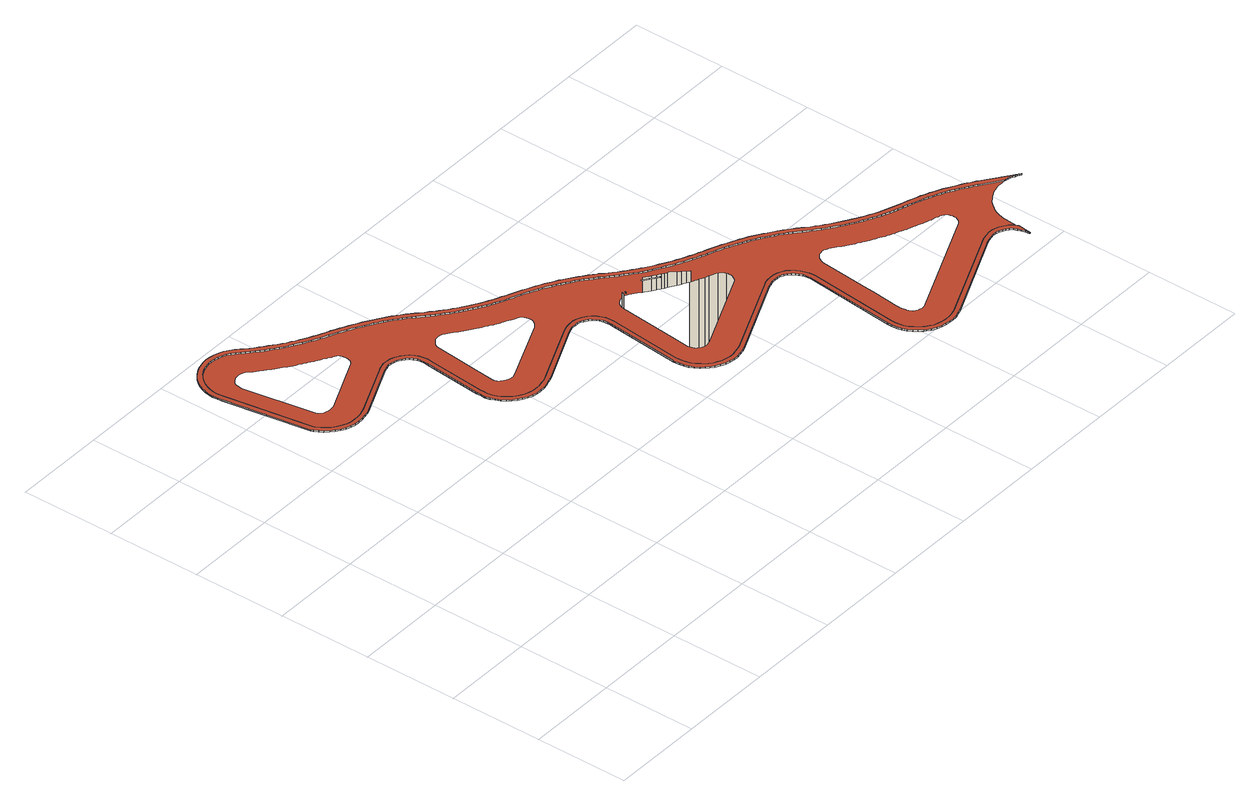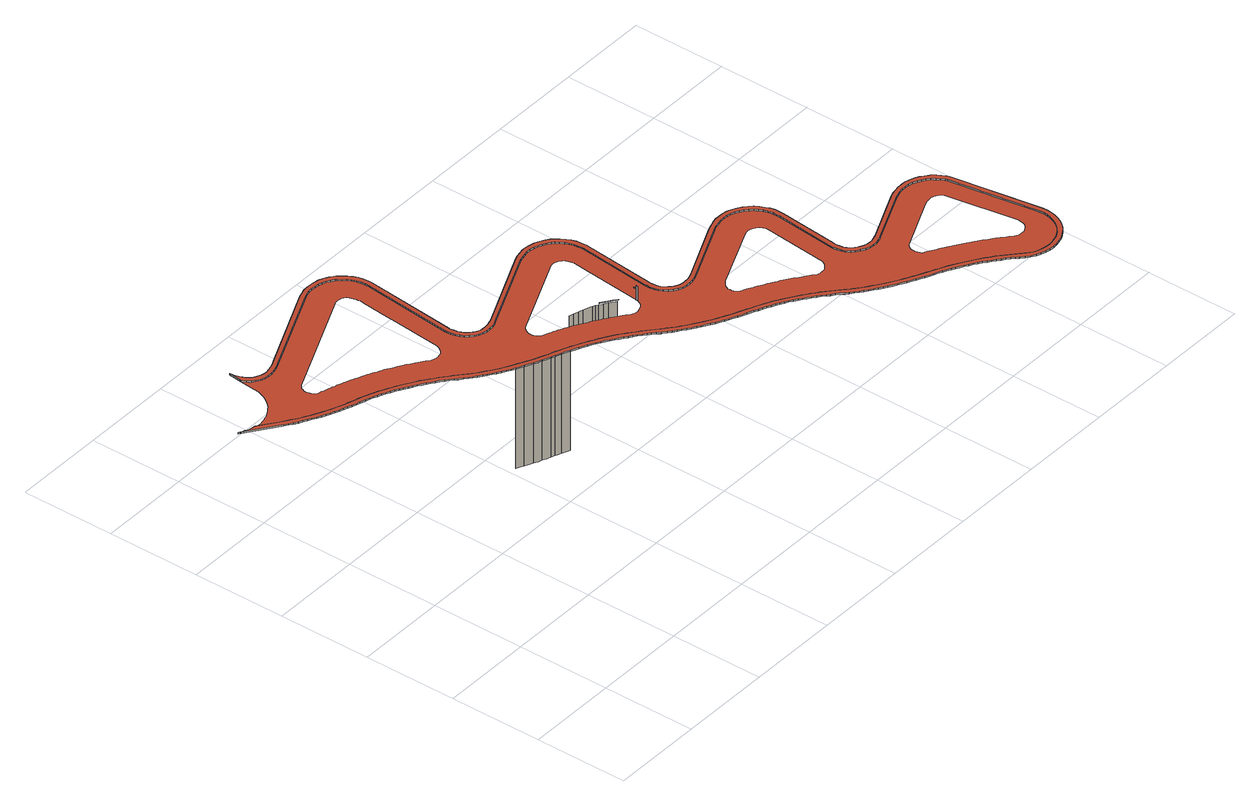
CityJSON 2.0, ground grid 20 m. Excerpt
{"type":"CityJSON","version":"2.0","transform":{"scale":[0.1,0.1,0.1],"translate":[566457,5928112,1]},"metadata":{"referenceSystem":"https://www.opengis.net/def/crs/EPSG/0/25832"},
"CityObjects":{
"building1":{"type":"Building","attributes":{"Grundfläche 2D":"8619.671251","Grundhöhe NN":"1.029"},"children":["building1-1"],"geometry":[{"type":"MultiSurface","lod":"3","boundaries":[[[0,1,2,3]],[[4,5,6,7]],[[8,9,10,11,12,13,14,15,16,17,18,19,20,21,22,23,24,25,26,27,28,29,30,31,32,33,34,35,36,37,38,39,40,41,42,43,44,45,46,47,48,49,50,51,52,53,54,55,56,57,58,59,60,61,62,63,64,65,66,67,68,69,70,71,72,73,74,75,76,77,78,79,80,81,82,83,84,85,86,87,88,89,90,91,92,93,94,95,96,97,98,99,100,101,102,103,104,105,106,107,108,109,110,111,112,113,114,115,116,117,118,119,120,121,122,123,124,125,126,127,128,129,130,131,132,133,134,135,136,137,138,139,140,141,142,143,144,145,146,147,148,149,150,151,152,153,154,155,156,157,158,159,160,161,162,163,164,165,166,167,168,169,170,171,172,173,174,175,176,177,178,179,180,181,182,183,184,185,186,187,188,189,190,191,192,193,194,195,196,197,198,199,200,201,202,203,204,205,206,207,208,209,210,211,212,213,214,215,216,217,218,219,220,221,222,223,224,225,226,227,228,229,230,231,232,233,234,235,236,237,238,239,240,241,242,243,244,245,246,247,248,249,250,251,252,253,254,255,256,257,258,259,260,261,262,263,264,265,266,267,268,269,270,271,272,273,274,275,276,277,278,279,280,281,282,283,284,285,286,287,288,289,290,291,292,293,294,295,296,297,298,299,300,301,302,303,304,305,306,307,308,309,310,311,312,313,314,315,316,317,318,319,320,321,322,323,324,325,326,327,328,329,330,331,332,333,334,335,336,337,338,339,340,341,342,343,344,345,346,347,348,349,350,351,352,353,354,355,356,357,358,359],[360,361,362,363,364,365,366,367,368,369,370,371,372,373,374,375,376,377,378,379,380,381,382,383,384,385,386,387,388,389,390,391,392,393,394,395,396,397,398,399,400,401,402,403,404,405,406,407,408,409,410,411,412,413,414,415,416,417,418,419,420,421,422,423,424,425,426,427,428,429,430,431,432,433,434,435,436,437,438,439,440,441,442,443,444,445,446,447,448,449],[450,451,452,453,454,455,456,457,458,459,460,461,462,463,464,465,466,467,468,469,1,0,470,471,472,473,474,475,476,477,478,479,480,481,482,483,484,485,486,487,488,489,490,491,492,493,494,495,496,497,498,499,500,501,502,503,504,505,506,507,508,509,510,511,512,513,514,515,516,517,518,519,520,521,522,523,524,525],[526,527,528,529,530,531,532,533,534,535,536,537,538,539,540,541,542,543,544,545,546,547,548,549,550,551,552,553,554,555,556,557,558,559,560,561,562,563,564,565,566,567,568,569,570,571,572,573,574,575,576,577,578,579,580,581,582,583,584,585,586,587,588,589,590,591,592,593,594,595,596,597],[598,599,600,601,602,603,604,605,606,607,608,609,610,611,612,613,614,615,616,617,618,619,620,621,622,623,624,625,626,627,628,629,630,631,632,633,634,635,636,637,638,639,640,641,642,643,644,645,646,647,648,649,650,651,652,653,654,655,656,657,658,659,660]],[[661,662,663,664,665,666,667,668]],[[486,669,670,671,672,489,488,487]],[[673,674,662,661,675,676]],[[676,677,678,679,680,673]],[[491,490,489,672,681,682]],[[679,678,683,684]],[[682,685,686,493,492,491]],[[687,494,493,686]],[[688,495,494,687]],[[499,498,497,496,495,688,689,690,691,692]],[[501,500,499,692,693,694]],[[503,502,501,694,695,696]],[[505,504,503,696,697,698]],[[699,113,112,111,700,701]],[[700,111,110,109,702,703]],[[109,108,704,702]],[[704,108,107,106,705,706]],[[705,106,105,104,707,708]],[[707,104,103,102,709,710]],[[709,102,101,100,711,712]]],"semantics":{"surfaces":[{"type":"WallSurface"},{"type":"RoofSurface"}],"values":[0,0,1,0,0,0,0,0,0,0,0,0,0,0,0,0,0,0,0,0,0,0,0]}}]},
"building1-1":{"type":"BuildingInstallation","parents":["building1"],"geometry":[{"type":"MultiSurface","lod":"3","boundaries":[[[713,714,715,716,717,718,719,720,721,722,723,724,725,726,727,728,729,730,731,732,733,734,735,736,737,738,739,740,741,742,743,744,745,746,747,748,749,750,751,752,753,754,755,756,757,758,759,760,761,762,763,764,765,766,767,768,769,770,771,772,773,774,775,776,777,778,779,780,781,782,783,784,785,786,787,788,789,790,791,792,793,794,795,796,797,798,799,800,801,802,803,804,805,806,807,808,809,810,811,812,813,814,815,816,817,818,819,820,821,822,823,824,825,826,827,828,829,830,831,832,833,834,835,836,837,838,839,840,841,842,843,844,845,846,847,848,849,850,851,852,853,854,855,856,857,858,859,860,861,862,863,864,865,866,867,868,869,870,871,872,873,874,875,876,877,878,879,880,881,882,883,884,885,886,887,888,889,890,891,892,893,894,895,896,897,898,899,900,901,902,903,904,905,906,907,908,909,910,911,912,913,914,915,916,917,918,919,920,921,922,923,924,925,926,927,928,929,930,931,932,933,934,935,936,937,938,939,940,941,942,943,944,945,946,947,948,949,950,951,952,953,954,955,956,957,958,959,960,961,962,963,964,965,966,967,968,969,970,971,972,973,974,975,976,977,978,979,980,981,982,983,984,985,986,987,988,989,990,991,992,993,994,995,996,997,998,999,1000,1001,1002,1003,1004,1005,1006,1007,1008,1009,1010,1011,1012,1013,1014,1015,1016,1017,1018,1019,1020,1021,1022,1023,1024,1025,1026,1027,1028,1029,1030,1031,1032,1033,1034,1035,1036,1037,1038,1039,1040,1041,1042,1043,1044,1045,1046,1047,1048,1049,1050,1051,1052,1053,1054,1055,1056,1057,1058,1059,1060,1061,1062,1063,1064,1065,1066,1067,1068,1069,1070,1071,1072,1073,1074,1075,1076,1077,1078,1079,1080,1081,1082,1083,1084,1085,1086,1087,1088,1089,1090,1091,1092,1093,1094,1095,1096,1097,1098,1099,1100,1101,1102,1103,1104,1105,1106,1107,1108,1109,1110,1111,1112,1113,1114,1115,1116,1117,1118,1119,1120,1121,1122,1123,1124,1125,1126,1127,1128,1129,1130,1131,1132,1133,1134,1135,1136,1137,1138,1139,1140,1141,1142,1143,1144,1145,1146,1147,1148,1149,1150,1151,1152,1153,1154,1155,1156,1157,1158,1159,1160,1161,1162,1163,1164,1165,1166,1167,1168,1169,1170,1171,1172,1173,1174,1175,1176,1177,1178,1179,1180,1181,1182,1183,1184,1185,1186,1187,1188,1189,1190,1191,1192,1193,1194,1195,1196,1197,1198,1199,1200,1201,1202,1203,1204,1205,1206,1207,1208,1209,1210,1211,1212,1213,1214,1215,1216,1217,1218,1219,1220,1221,1222,1223,1224,1225,1226,1227,1228,1229,1230,1231,1232,1233,1234,1235,1236,1237,1238,1239,1240,1241,1242,1243,1244,1245,1246,1247,1248,1249,1250,1251,1252,1253,1254,1255,1256,1257,1258,1259,1260,1261,1262,1263,1264,1265,1266,1267,1268,1269,1270,1271,1272,1273,1274,1275,1276,1277,1278,1279,1280,1281,1282,1283,1284,1285,1286,1287,1288,1289,1290,1291,1292,1293,1294,1295,1296,1297,1298,1299,1300,1301,1302,1303,1304,1305,1306,1307,1308,1309,1310,1311,1312,1313,1314,1315,1316,1317,1318,1319,1320,1321,1322,1323,1324,1325,1326,1327,1328,1329,1330,1331,1332,1333,1334,1335,1336,1337,1338,1339,1340,1341,1342,1343,1344,1345,1346,1347,1348,1349,1350,1351,1352,1353,1354,1355,1356,1357,1358,1359]],[[15,1360,1040,1039]],[[1360,1361,1041,1040]],[[1042,1041,1361,1362]],[[1043,1042,1362,1363]],[[1044,1043,1363,1364]],[[1364,1365,1045,1044]],[[1046,1045,1365,1366]],[[1047,1046,1366,1367]],[[1048,1047,1367,1368]],[[1049,1048,1368,1369]],[[1370,1051,1050,1049,1369,1371]],[[1052,1051,1370,1372]],[[1053,1052,1372,1373]],[[1054,1053,1373,1374]],[[1055,1054,1374,1375]],[[1056,1055,1375,1376]],[[1057,1056,1376,1377]],[[1058,1057,1377,1378]],[[1059,1058,1378,1379]],[[1060,1059,1379,1380]],[[1061,1060,1380,1381]],[[1062,1061,1381,1382]],[[1063,1062,1382,1383]],[[1064,1063,1383,1384]],[[1065,1064,1384,1385]],[[1066,1065,1385,1386]],[[1067,1066,1386,1387]],[[1068,1067,1387,1388]],[[1069,1068,1388,1389]],[[1070,1069,1389,1390]],[[1071,1070,1390,1391]],[[1072,1071,1391,1392]],[[1073,1072,1392,1393]],[[1074,1073,1393,1394]],[[1394,1395,1075,1074]],[[1076,1075,1395,1396]],[[1077,1076,1396,1397]],[[1078,1077,1397,1398]],[[1398,1399,1079,1078]],[[1400,1081,1080,1079,1399,1401]],[[1082,1081,1400,1402]],[[1083,1082,1402,1403]],[[1084,1083,1403,1404]],[[1085,1084,1404,1405]],[[1086,1085,1405,1406]],[[1087,1086,1406,1407]],[[1088,1087,1407,1408]],[[1089,1088,1408,1409]],[[1090,1089,1409,1410]],[[1091,1090,1410,1411]],[[1092,1091,1411,1412]],[[1093,1092,1412,1413]],[[1094,1093,1413,1414]],[[1095,1094,1414,1415]],[[1096,1095,1415,1416]],[[1097,1096,1416,1417]],[[1098,1097,1417,1418]],[[1099,1098,1418,1419]],[[1100,1099,1419,1420]],[[1101,1100,1420,1421]],[[1102,1101,1421,1422]],[[1103,1102,1422,1423]],[[1423,1424,1104,1103]],[[1105,1104,1424,1425]],[[1106,1105,1425,1426]],[[1107,1106,1426,1427]],[[1108,1107,1427,1428]],[[1109,1108,1428,1429]],[[1429,1430,1110,1109]],[[1111,1110,1430,1431]],[[1112,1111,1431,1432]],[[1432,1433,1113,1112]],[[1115,1114,1113,1433,1434,1435]],[[1116,1115,1435,1436]],[[1117,1116,1436,1437]],[[1118,1117,1437,1438]],[[1439,1120,1119,1118,1438,1440]],[[1121,1120,1439,1441]],[[1122,1121,1441,1442]],[[1123,1122,1442,1443]],[[1124,1123,1443,1444]],[[1125,1124,1444,1445]],[[1126,1125,1445,1446]],[[1127,1126,1446,1447]],[[1128,1127,1447,1448]],[[1129,1128,1448,1449]],[[1130,1129,1449,1450]],[[1131,1130,1450,1451]],[[1132,1131,1451,1452]],[[1133,1132,1452,1453]],[[1134,1133,1453,1454]],[[1135,1134,1454,1455]],[[1136,1135,1455,1456]],[[1137,1136,1456,1457]],[[1138,1137,1457,1458]],[[1139,1138,1458,1459]],[[1140,1139,1459,1460]],[[1141,1140,1460,1461]],[[1142,1141,1461,1462]],[[1143,1142,1462,1463]],[[1463,1464,1144,1143]],[[1145,1144,1464,1465]],[[1466,1147,1146,1145,1465,1467]],[[1148,1147,1466,1468]],[[1468,1469,1149,1148]],[[1150,1149,1469,1470]],[[1151,1150,1470,1471]],[[1152,1151,1471,1472]],[[1473,1154,1153,1152,1472,1474]],[[1155,1154,1473,1475]],[[1156,1155,1475,1476]],[[1157,1156,1476,1477]],[[1158,1157,1477,1478]],[[1159,1158,1478,1479]],[[1160,1159,1479,1480]],[[1161,1160,1480,1481]],[[1162,1161,1481,1482]],[[1163,1162,1482,1483]],[[1164,1163,1483,1484]],[[1165,1164,1484,1485]],[[1166,1165,1485,1486]],[[1167,1166,1486,1487]],[[1168,1167,1487,1488]],[[1489,1170,1169,1168,1488,1490]],[[1171,1170,1489,1491]],[[1172,1171,1491,1492]],[[1173,1172,1492,1493]],[[1174,1173,1493,1494]],[[1175,1174,1494,1495]],[[1176,1175,1495,1496]],[[1177,1176,1496,1497]],[[1178,1177,1497,1498]],[[1179,1178,1498,1499]],[[1180,1179,1499,1500]],[[1181,1180,1500,1501]],[[1182,1181,1501,1502]],[[1502,1503,1183,1182]],[[1184,1183,1503,1504]],[[1185,1184,1504,1505]],[[1186,1185,1505,1506]],[[1187,1186,1506,1507]],[[1188,1187,1507,1508]],[[1189,1188,1508,1509]],[[1190,1189,1509,1510]],[[1191,1190,1510,1511]],[[1192,1191,1511,1512]],[[1193,1192,1512,1513]],[[1194,1193,1513,1514]],[[1195,1194,1514,1515]],[[1196,1195,1515,1516]],[[1197,1196,1516,1517]],[[1198,1197,1517,1518]],[[1199,1198,1518,1519]],[[1200,1199,1519,1520]],[[1521,1202,1201,1200,1520,1522]],[[1523,1204,1203,1202,1521,1524]],[[1525,1206,1205,1204,1523,1526]],[[1527,1208,1207,1206,1525,1528]],[[1529,1210,1209,1208,1527,1530]],[[1531,1212,1211,1210,1529,1532]],[[1533,1214,1213,1212,1531,1534]],[[1535,1216,1215,1214,1533,1536]],[[1537,1218,1217,1216,1535,1538]],[[1539,1220,1219,1218,1537,1540]],[[1541,1222,1221,1220,1539,1542]],[[1223,1222,1541,1543]],[[1224,1223,1543,1544]],[[1225,1224,1544,1545]],[[1226,1225,1545,1546]],[[1227,1226,1546,1547]],[[1228,1227,1547,1548]],[[1229,1228,1548,1549]],[[1550,1231,1230,1229,1549,1551]],[[1232,1231,1550,1552]],[[1233,1232,1552,1553]],[[1234,1233,1553,1554]],[[1235,1234,1554,1555]],[[1236,1235,1555,1556]],[[1237,1236,1556,1557]],[[1238,1237,1557,1558]],[[1239,1238,1558,1559]],[[1240,1239,1559,1560]],[[1241,1240,1560,1561]],[[1242,1241,1561,1562]],[[1243,1242,1562,1563]],[[1244,1243,1563,1564]],[[1245,1244,1564,1565]],[[1246,1245,1565,1566]],[[1247,1246,1566,1567]],[[1248,1247,1567,1568]],[[1249,1248,1568,1569]],[[1570,1571,1252,1251,1250,1249,1569,1572]],[[1573,1254,1253,1252,1571,1574]],[[1575,1256,1255,1254,1573,1576]],[[1257,1256,1575,1577]],[[1578,1259,1258,1257,1577,1579]],[[1260,1259,1578,1580]],[[1261,1260,1580,1581]],[[1262,1261,1581,1582]],[[1263,1262,1582,1583]],[[1264,1263,1583,1584]],[[1265,1264,1584,1585]],[[1266,1265,1585,1586]],[[1267,1266,1586,1587]],[[1268,1267,1587,1588]],[[1269,1268,1588,1589]],[[1589,1590,1270,1269]],[[1271,1270,1590,1591]],[[1272,1271,1591,1592]],[[1273,1272,1592,1593]],[[1274,1273,1593,1594]],[[1275,1274,1594,1595]],[[1276,1275,1595,1596]],[[1277,1276,1596,1597]],[[1278,1277,1597,1598]],[[1279,1278,1598,1599]],[[1280,1279,1599,1600]],[[1281,1280,1600,1601]],[[1602,1283,1282,1281,1601,1603]],[[1284,1283,1602,1604]],[[1605,1286,1285,1284,1604,1606]],[[1607,1288,1287,1286,1605,1608]],[[1609,1290,1289,1288,1607,1610]],[[1611,1292,1291,1290,1609,1612]],[[1613,1294,1293,1292,1611,1614]],[[1615,1296,1295,1294,1613,1616]],[[1617,1298,1297,1296,1615,1618]],[[1299,1298,1617,1619]],[[1620,1301,1300,1299,1619,1621]],[[1302,1301,1620,1622]],[[1303,1302,1622,1623]],[[1304,1303,1623,1624]],[[1305,1304,1624,1625]],[[1306,1305,1625,1626]],[[1307,1306,1626,1627]],[[1308,1307,1627,1628]],[[1309,1308,1628,1629]],[[1310,1309,1629,1630]],[[1311,1310,1630,1631]],[[1312,1311,1631,1632]],[[1313,1312,1632,1633]],[[1634,1315,1314,1313,1633,1635]],[[1636,1317,1316,1315,1634,1637]],[[1638,1319,1318,1317,1636,1639]],[[1640,1321,1320,1319,1638,1641]],[[1642,1323,1322,1321,1640,1643]],[[1324,1323,1642,1644]],[[1325,1324,1644,1645]],[[1326,1325,1645,1646]],[[1327,1326,1646,1647]],[[1328,1327,1647,1648]],[[1329,1328,1648,1649]],[[1330,1329,1649,1650]],[[1331,1330,1650,1651]],[[1332,1331,1651,1652]],[[1333,1332,1652,1653]],[[1334,1333,1653,1654]],[[1335,1334,1654,1655]],[[1336,1335,1655,1656]],[[1657,1338,1337,1336,1656,1658]],[[1339,1338,1657,1659]],[[1340,1339,1659,1660]],[[1341,1340,1660,1661]],[[1342,1341,1661,1662]],[[1343,1342,1662,1663]],[[1344,1343,1663,1664]],[[1345,1344,1664,1665]],[[1346,1345,1665,1666]],[[1347,1346,1666,1667]],[[1348,1347,1667,1668]],[[1349,1348,1668,1669]],[[1350,1349,1669,1670]],[[1351,1350,1670,1671]],[[1352,1351,1671,1672]],[[1353,1352,1672,1673]],[[1354,1353,1673,1674]],[[1355,1354,1674,1675]],[[1675,1676,38,1357,1356,1355]],[[39,1358,1357,38]],[[40,1359,1358,39]],[[41,713,1359,40]],[[42,714,713,41]],[[43,715,714,42]],[[715,43,44,716]],[[716,44,45,717]],[[717,45,46,718]],[[48,720,719,718,46,47]],[[721,720,48,49]],[[49,50,722,721]],[[50,51,723,722]],[[51,52,724,723]],[[52,53,725,724]],[[53,54,726,725]],[[54,55,727,726]],[[55,56,728,727]],[[56,57,729,728]],[[57,58,730,729]],[[58,59,731,730]],[[59,60,732,731]],[[60,61,733,732]],[[734,733,61,62]],[[62,63,735,734]],[[63,64,736,735]],[[64,65,737,736]],[[65,66,67,739,738,737]],[[67,68,740,739]],[[68,69,741,740]],[[69,70,742,741]],[[70,71,743,742]],[[71,72,744,743]],[[72,73,745,744]],[[73,74,746,745]],[[74,75,747,746]],[[75,76,748,747]],[[76,77,749,748]],[[77,78,750,749]],[[78,79,751,750]],[[79,80,81,753,752,751]],[[81,82,83,755,754,753]],[[83,84,85,757,756,755]],[[85,86,87,759,758,757]],[[87,88,89,761,760,759]],[[89,90,762,761]],[[90,91,763,762]],[[91,92,764,763]],[[92,93,765,764]],[[93,94,766,765]],[[94,95,767,766]],[[768,767,95,96]],[[96,97,769,768]],[[97,98,770,769]],[[98,99,771,770]],[[99,100,772,771]],[[102,774,773,772,100,101]],[[102,103,104,776,775,774]],[[104,105,106,778,777,776]],[[106,107,108,780,779,778]],[[108,109,781,780]],[[109,110,111,783,782,781]],[[111,112,113,785,784,783]],[[113,114,115,787,786,785]],[[115,116,117,789,788,787]],[[117,118,119,791,790,789]],[[119,120,792,791]],[[120,121,122,794,793,792]],[[122,123,795,794]],[[123,124,125,797,796,795]],[[125,126,798,797]],[[126,127,799,798]],[[127,128,800,799]],[[128,129,801,800]],[[129,130,802,801]],[[130,131,803,802]],[[131,132,804,803]],[[132,133,805,804]],[[133,134,135,807,806,805]],[[135,136,808,807]],[[136,137,809,808]],[[137,138,810,809]],[[138,139,811,810]],[[139,140,141,813,812,811]],[[141,142,814,813]],[[142,143,144,816,815,814]],[[144,145,817,816]],[[145,146,147,819,818,817]],[[147,148,820,819]],[[148,149,150,822,821,820]],[[150,151,152,824,823,822]],[[152,153,154,826,825,824]],[[827,826,154,155]],[[155,156,828,827]],[[156,157,829,828]],[[830,829,157,158]],[[158,159,831,830]],[[159,160,832,831]],[[160,161,833,832]],[[161,162,834,833]],[[162,163,835,834]],[[163,164,836,835]],[[164,165,837,836]],[[165,166,167,839,838,837]],[[167,168,840,839]],[[168,169,841,840]],[[169,170,842,841]],[[170,171,843,842]],[[171,172,844,843]],[[172,173,174,175,847,846,845,844]],[[848,847,175,176]],[[176,177,849,848]],[[177,178,850,849]],[[178,179,851,850]],[[179,180,852,851]],[[180,181,853,852]],[[181,182,854,853]],[[182,183,855,854]],[[183,184,185,857,856,855]],[[185,186,187,859,858,857]],[[187,188,189,861,860,859]],[[189,190,191,863,862,861]],[[191,192,193,865,864,863]],[[193,194,195,867,866,865]],[[195,196,197,869,868,867]],[[197,198,870,869]],[[198,199,200,872,871,870]],[[200,201,873,872]],[[201,202,874,873]],[[202,203,875,874]],[[203,204,876,875]],[[204,205,877,876]],[[205,206,878,877]],[[206,207,879,878]],[[207,208,880,879]],[[208,209,881,880]],[[209,210,882,881]],[[210,211,883,882]],[[211,212,884,883]],[[212,213,885,884]],[[213,214,886,885]],[[214,215,887,886]],[[215,216,888,887]],[[216,217,889,888]],[[217,218,890,889]],[[218,219,891,890]],[[219,220,892,891]],[[220,221,893,892]],[[221,222,894,893]],[[222,223,895,894]],[[223,224,896,895]],[[224,225,897,896]],[[225,226,898,897]],[[226,227,899,898]],[[227,228,900,899]],[[228,229,901,900]],[[229,230,902,901]],[[230,231,903,902]],[[231,232,904,903]],[[232,233,905,904]],[[233,234,235,907,906,905]],[[235,236,908,907]],[[236,237,909,908]],[[237,238,910,909]],[[238,239,911,910]],[[239,240,912,911]],[[240,241,913,912]],[[241,242,914,913]],[[915,914,242,243]],[[916,915,243,244]],[[244,245,917,916]],[[245,246,918,917]],[[246,247,919,918]],[[247,248,920,919]],[[248,249,921,920]],[[249,250,251,923,922,921]],[[251,252,924,923]],[[252,253,925,924]],[[253,254,926,925]],[[254,255,927,926]],[[255,256,928,927]],[[256,257,258,930,929,928]],[[258,259,931,930]],[[259,260,932,931]],[[260,261,933,932]],[[261,262,934,933]],[[262,263,935,934]],[[263,264,936,935]],[[264,265,937,936]],[[265,266,938,937]],[[266,267,939,938]],[[267,268,940,939]],[[268,269,941,940]],[[269,270,942,941]],[[270,271,943,942]],[[271,272,944,943]],[[272,273,945,944]],[[273,274,946,945]],[[274,275,947,946]],[[275,276,948,947]],[[276,277,949,948]],[[277,278,950,949]],[[278,279,951,950]],[[279,280,952,951]],[[280,281,953,952]],[[281,282,954,953]],[[282,283,955,954]],[[283,284,956,955]],[[284,285,957,956]],[[285,286,958,957]],[[286,287,959,958]],[[287,288,960,959]],[[288,289,961,960]],[[289,290,962,961]],[[290,291,963,962]],[[291,292,964,963]],[[292,293,965,964]],[[293,294,966,965]],[[294,295,967,966]],[[295,296,968,967]],[[296,297,969,968]],[[297,298,970,969]],[[298,299,971,970]],[[299,300,972,971]],[[300,301,973,972]],[[301,302,974,973]],[[302,303,975,974]],[[303,304,976,975]],[[304,305,977,976]],[[305,306,978,977]],[[306,307,979,978]],[[307,308,980,979]],[[308,309,981,980]],[[309,310,982,981]],[[310,311,983,982]],[[311,312,984,983]],[[312,313,985,984]],[[313,314,986,985]],[[314,315,987,986]],[[315,316,988,987]],[[316,317,989,988]],[[317,318,990,989]],[[318,319,991,990]],[[319,320,992,991]],[[320,321,993,992]],[[321,322,994,993]],[[322,323,995,994]],[[323,324,996,995]],[[324,325,997,996]],[[325,326,998,997]],[[326,327,999,998]],[[327,328,1000,999]],[[328,329,1001,1000]],[[329,330,1002,1001]],[[330,331,1003,1002]],[[331,332,1004,1003]],[[332,333,1005,1004]],[[333,334,1006,1005]],[[334,335,1007,1006]],[[335,336,1008,1007]],[[336,337,1009,1008]],[[337,338,1010,1009]],[[338,339,1011,1010]],[[339,340,1012,1011]],[[340,341,1013,1012]],[[341,342,1014,1013]],[[342,343,1015,1014]],[[343,344,1016,1015]],[[344,345,1017,1016]],[[345,346,1018,1017]],[[346,347,1019,1018]],[[347,348,1020,1019]],[[348,349,1021,1020]],[[349,350,1022,1021]],[[350,351,352,1024,1023,1022]],[[352,353,1025,1024]],[[353,354,1026,1025]],[[354,355,1027,1026]],[[355,356,1028,1027]],[[356,357,1029,1028]],[[357,358,1030,1029]],[[358,359,1031,1030]],[[359,8,1032,1031]],[[8,9,1033,1032]],[[9,10,1034,1033]],[[10,11,1035,1034]],[[11,12,1036,1035]],[[12,13,1037,1036]],[[13,14,1038,1037]],[[15,1039,1038,14]]],"semantics":{"surfaces":[{"type":"RoofSurface"},{"type":"WallSurface"}],"values":[0,1,1,1,1,1,1,1,1,1,1,1,1,1,1,1,1,1,1,1,1,1,1,1,1,1,1,1,1,1,1,1,1,1,1,1,1,1,1,1,1,1,1,1,1,1,1,1,1,1,1,1,1,1,1,1,1,1,1,1,1,1,1,1,1,1,1,1,1,1,1,1,1,1,1,1,1,1,1,1,1,1,1,1,1,1,1,1,1,1,1,1,1,1,1,1,1,1,1,1,1,1,1,1,1,1,1,1,1,1,1,1,1,1,1,1,1,1,1,1,1,1,1,1,1,1,1,1,1,1,1,1,1,1,1,1,1,1,1,1,1,1,1,1,1,1,1,1,1,1,1,1,1,1,1,1,1,1,1,1,1,1,1,1,1,1,1,1,1,1,1,1,1,1,1,1,1,1,1,1,1,1,1,1,1,1,1,1,1,1,1,1,1,1,1,1,1,1,1,1,1,1,1,1,1,1,1,1,1,1,1,1,1,1,1,1,1,1,1,1,1,1,1,1,1,1,1,1,1,1,1,1,1,1,1,1,1,1,1,1,1,1,1,1,1,1,1,1,1,1,1,1,1,1,1,1,1,1,1,1,1,1,1,1,1,1,1,1,1,1,1,1,1,1,1,1,1,1,1,1,1,1,1,1,1,1,1,1,1,1,1,1,1,1,1,1,1,1,1,1,1,1,1,1,1,1,1,1,1,1,1,1,1,1,1,1,1,1,1,1,1,1,1,1,1,1,1,1,1,1,1,1,1,1,1,1,1,1,1,1,1,1,1,1,1,1,1,1,1,1,1,1,1,1,1,1,1,1,1,1,1,1,1,1,1,1,1,1,1,1,1,1,1,1,1,1,1,1,1,1,1,1,1,1,1,1,1,1,1,1,1,1,1,1,1,1,1,1,1,1,1,1,1,1,1,1,1,1,1,1,1,1,1,1,1,1,1,1,1,1,1,1,1,1,1,1,1,1,1,1,1,1,1,1,1,1,1,1,1,1,1,1,1,1,1,1,1,1,1,1,1,1,1,1,1,1,1,1,1,1,1,1,1,1,1,1,1,1,1,1,1,1,1,1,1,1,1,1,1,1,1,1,1,1,1,1,1,1,1,1,1,1,1,1,1,1,1,1,1,1,1,1,1,1,1,1,1,1,1,1,1,1,1,1,1,1,1,1,1,1,1,1,1,1,1,1,1,1,1,1,1,1,1,1,1,1,1,1,1,1,1,1,1,1,1,1,1,1,1,1,1,1,1,1,1,1,1,1,1,1,1,1,1,1,1,1,1,1]}}]}
},
"vertices":[
[684,505,228],[683,501,228],[683,501,262],[684,505,262],[689,500,260],[690,503,260],[690,503,262],[689,500,262],[1308,96,228],[1313,90,228],[1316,83,228],[1319,76,228],[1321,69,228],[1322,60,228],[1323,58,228],[1326,88,228],[1330,129,228],[1331,134,228],[1332,138,228],[1334,143,228],[1336,148,228],[1338,152,228],[1341,157,228],[1344,161,228],[1348,166,228],[1351,170,228],[1355,174,228],[1360,177,228],[1365,181,228],[1370,184,228],[1375,186,228],[1380,189,228],[1386,190,228],[1391,192,228],[1397,193,228],[1403,194,228],[1409,194,228],[1414,194,228],[1418,193,228],[1420,193,228],[1425,192,228],[1430,191,228],[1435,189,228],[1440,187,228],[1444,185,228],[1449,183,228],[1452,181,228],[1385,229,228],[1382,232,228],[1374,237,228],[1367,242,228],[1359,247,228],[1351,251,228],[1343,256,228],[1335,260,228],[1327,265,228],[1319,269,228],[1310,273,228],[1302,277,228],[1293,280,228],[1285,284,228],[1276,287,228],[1268,290,228],[1259,293,228],[1250,296,228],[1242,298,228],[1239,299,228],[1231,302,228],[1222,305,228],[1214,308,228],[1206,311,228],[1198,314,228],[1190,318,228],[1182,322,228],[1174,326,228],[1166,330,228],[1159,334,228],[1151,339,228],[1144,343,228],[1136,348,228],[1129,353,228],[1121,358,228],[1114,363,228],[1107,368,228],[1100,373,228],[1093,379,228],[1086,384,228],[1079,390,228],[1073,396,228],[1066,402,228],[1059,408,228],[1053,413,228],[1046,418,228],[1038,424,228],[1031,429,228],[1023,434,228],[1016,439,228],[1008,444,228],[1000,449,228],[992,454,228],[984,458,228],[976,462,228],[968,466,228],[959,470,228],[951,474,228],[943,478,228],[934,481,228],[926,485,228],[917,488,228],[909,491,228],[905,493,228],[897,496,228],[888,499,228],[880,503,228],[872,506,228],[864,510,228],[856,514,228],[848,518,228],[840,522,228],[833,526,228],[825,531,228],[817,535,228],[810,540,228],[802,545,228],[795,550,228],[788,555,228],[781,560,228],[774,565,228],[767,570,228],[760,576,228],[753,582,228],[747,587,228],[740,593,228],[734,600,228],[732,601,228],[725,607,228],[718,613,228],[710,618,228],[703,624,228],[696,629,228],[688,635,228],[680,640,228],[673,645,228],[665,649,228],[657,654,228],[649,659,228],[641,663,228],[633,667,228],[625,671,228],[616,675,228],[608,679,228],[600,683,228],[591,686,228],[585,689,228],[577,692,228],[569,696,228],[561,699,228],[553,703,228],[545,707,228],[537,711,228],[529,715,228],[522,720,228],[514,724,228],[507,729,228],[499,734,228],[492,739,228],[485,744,228],[478,749,228],[471,755,228],[464,760,228],[457,766,228],[451,772,228],[444,777,228],[437,783,228],[431,790,228],[425,795,228],[418,801,228],[411,807,228],[404,812,228],[397,818,228],[389,823,228],[382,828,228],[374,833,228],[366,838,228],[358,843,228],[350,848,228],[342,852,228],[334,857,228],[326,861,228],[318,865,228],[310,869,228],[302,873,228],[294,877,228],[285,881,228],[277,884,228],[269,888,228],[261,892,228],[253,896,228],[246,900,228],[238,905,228],[230,909,228],[223,914,228],[215,918,228],[208,923,228],[201,928,228],[194,934,228],[187,939,228],[180,944,228],[173,950,228],[166,955,228],[159,961,228],[153,967,228],[147,973,228],[140,980,228],[132,986,228],[123,992,228],[114,996,228],[104,999,228],[94,1001,228],[84,1002,228],[77,1001,228],[74,1001,228],[65,999,228],[55,996,228],[46,992,228],[37,986,228],[29,979,228],[22,972,228],[16,963,228],[11,954,228],[8,944,228],[6,934,228],[5,924,228],[6,914,228],[7,905,228],[37,720,228],[39,716,228],[44,707,228],[49,699,228],[56,691,228],[64,684,228],[72,678,228],[81,673,228],[91,670,228],[101,667,228],[111,667,228],[122,667,228],[132,669,228],[141,671,228],[149,674,228],[261,725,228],[263,726,228],[270,728,228],[278,730,228],[285,730,228],[292,729,228],[299,727,228],[306,723,228],[307,722,228],[313,718,228],[318,713,228],[322,707,228],[325,700,228],[326,693,228],[327,685,228],[326,677,228],[314,552,228],[314,543,228],[314,533,228],[316,523,228],[320,514,228],[324,504,228],[330,496,228],[337,488,228],[345,481,228],[353,476,228],[362,471,228],[372,467,228],[382,465,228],[393,465,228],[403,465,228],[413,467,228],[422,470,228],[431,473,228],[436,475,228],[563,533,228],[571,536,228],[578,538,228],[586,538,228],[593,538,228],[600,537,228],[606,534,228],[613,529,228],[618,524,228],[623,518,228],[626,512,228],[628,505,228],[629,497,228],[629,489,228],[629,487,228],[613,330,228],[613,327,228],[614,317,228],[615,307,228],[618,297,228],[623,288,228],[628,279,228],[635,272,228],[640,266,228],[648,260,228],[657,255,228],[667,250,228],[677,248,228],[687,246,228],[697,246,228],[707,248,228],[717,250,228],[725,253,228],[899,332,228],[905,334,228],[913,336,228],[921,337,228],[928,337,228],[935,336,228],[942,333,228],[948,329,228],[953,324,228],[958,318,228],[961,312,228],[964,305,228],[965,298,228],[966,290,228],[966,287,228],[946,93,228],[946,83,228],[947,72,228],[949,62,228],[953,53,228],[958,44,228],[964,36,228],[971,28,228],[974,25,228],[982,19,228],[991,14,228],[1001,10,228],[1011,8,228],[1021,7,228],[1031,7,228],[1041,8,228],[1051,11,228],[1061,14,228],[1245,98,228],[1253,102,228],[1260,104,228],[1268,106,228],[1276,108,228],[1283,108,228],[1290,106,228],[1296,103,228],[1303,100,228],[1265,181,228],[1036,77,228],[1032,75,228],[1028,75,228],[1023,74,228],[1019,75,228],[1015,76,228],[1011,78,228],[1007,81,228],[1005,85,228],[1003,89,228],[1002,93,228],[1001,98,228],[1001,102,228],[1000,107,228],[1000,111,228],[1001,116,228],[1007,175,228],[1008,188,228],[1019,301,228],[1021,306,228],[1023,310,228],[1026,315,228],[1030,318,228],[1034,321,228],[1039,322,228],[1044,323,228],[1049,323,228],[1054,321,228],[1059,319,228],[1063,316,228],[1067,313,228],[1071,310,228],[1075,307,228],[1079,304,228],[1083,301,228],[1087,299,228],[1091,296,228],[1095,293,228],[1100,290,228],[1104,288,228],[1108,285,228],[1112,283,228],[1117,280,228],[1121,278,228],[1125,275,228],[1130,273,228],[1134,270,228],[1139,268,228],[1143,266,228],[1147,264,228],[1152,261,228],[1156,259,228],[1161,257,228],[1165,255,228],[1170,253,228],[1174,251,228],[1179,249,228],[1184,247,228],[1188,245,228],[1193,243,228],[1197,241,228],[1202,240,228],[1207,238,228],[1211,236,228],[1216,235,228],[1221,233,228],[1225,231,228],[1230,230,228],[1235,228,228],[1239,227,228],[1244,225,228],[1249,224,228],[1254,223,228],[1258,221,228],[1262,220,228],[1266,219,228],[1269,216,228],[1271,214,228],[1274,210,228],[1275,207,228],[1276,203,228],[1276,199,228],[1276,196,228],[1275,194,228],[1274,191,228],[1273,188,228],[1271,186,228],[1269,184,228],[1267,182,228],[881,403,228],[879,399,228],[876,396,228],[874,394,228],[706,318,228],[702,316,228],[698,315,228],[694,314,228],[690,314,228],[685,315,228],[680,317,228],[677,320,228],[674,322,228],[671,326,228],[669,330,228],[668,334,228],[667,338,228],[667,342,228],[667,346,228],[670,371,228],[685,509,228],[687,513,228],[690,516,228],[693,519,228],[697,521,228],[701,522,228],[704,523,228],[708,524,228],[712,524,228],[716,523,228],[720,521,228],[723,520,228],[727,516,228],[731,513,228],[735,510,228],[739,507,228],[743,504,228],[748,501,228],[751,498,228],[756,495,228],[760,492,228],[764,489,228],[769,487,228],[772,484,228],[777,481,228],[782,478,228],[786,476,228],[790,474,228],[794,471,228],[798,469,228],[802,466,228],[806,464,228],[810,462,228],[814,459,228],[818,457,228],[822,455,228],[826,453,228],[830,451,228],[835,449,228],[839,447,228],[843,445,228],[847,443,228],[852,441,228],[856,440,228],[860,438,228],[871,434,228],[873,432,228],[876,431,228],[878,428,228],[880,426,228],[882,423,228],[883,420,228],[884,417,228],[884,414,228],[884,410,228],[883,406,228],[248,797,228],[245,793,228],[242,790,228],[239,788,228],[128,737,228],[124,736,228],[119,734,228],[114,733,228],[109,733,228],[104,733,228],[99,734,228],[95,736,228],[91,739,228],[87,743,228],[85,747,228],[84,750,228],[59,899,228],[59,903,228],[60,907,228],[61,911,228],[62,915,228],[65,919,228],[68,922,228],[71,924,228],[75,926,228],[79,928,228],[83,928,228],[88,928,228],[93,927,228],[98,925,228],[101,923,228],[104,919,228],[108,916,228],[112,913,228],[116,909,228],[120,906,228],[123,903,228],[127,900,228],[131,897,228],[135,894,228],[139,891,228],[143,888,228],[147,885,228],[151,882,228],[155,879,228],[159,876,228],[163,873,228],[167,870,228],[172,867,228],[176,864,228],[180,862,228],[184,859,228],[188,857,228],[192,854,228],[196,852,228],[200,849,228],[204,846,228],[208,844,228],[212,842,228],[216,839,228],[221,837,228],[225,834,228],[229,832,228],[233,829,228],[237,827,228],[241,825,228],[245,823,228],[247,819,228],[249,815,228],[250,810,228],[250,806,228],[249,801,228],[550,608,228],[548,604,228],[545,601,228],[542,598,228],[539,596,228],[536,594,228],[402,534,228],[397,532,228],[391,532,228],[386,533,228],[380,535,228],[376,538,228],[371,542,228],[368,547,228],[366,552,228],[366,557,228],[380,695,228],[382,699,228],[384,704,228],[388,707,228],[392,710,228],[396,713,228],[401,714,228],[406,714,228],[411,714,228],[416,712,228],[420,709,228],[424,706,228],[428,703,228],[432,700,228],[436,697,228],[440,694,228],[444,691,228],[448,688,228],[452,685,228],[456,682,228],[460,680,228],[464,677,228],[468,674,228],[473,671,228],[477,669,228],[482,666,228],[486,663,228],[490,661,228],[494,658,228],[499,656,228],[503,654,228],[507,651,228],[511,649,228],[515,647,228],[520,645,228],[524,643,228],[528,640,228],[532,638,228],[537,636,228],[540,635,228],[543,633,228],[546,630,228],[548,627,228],[550,623,228],[551,620,228],[551,616,228],[551,612,228],[748,493,260],[748,493,262],[744,496,262],[740,499,262],[736,502,262],[736,502,260],[740,499,260],[744,496,260],[743,504,262],[748,501,262],[751,498,262],[756,495,262],[756,487,262],[752,490,262],[752,490,260],[756,487,260],[761,484,260],[765,481,260],[765,481,262],[761,484,262],[760,492,262],[764,489,262],[766,481,260],[766,481,262],[769,487,262],[772,484,262],[777,481,262],[782,478,262],[786,476,262],[790,474,261],[794,471,260],[798,469,259],[802,466,258],[806,464,257],[810,462,256],[814,459,255],[818,457,254],[822,455,253],[880,503,0],[897,496,0],[888,499,0],[909,491,0],[905,493,0],[917,488,0],[934,481,0],[926,485,0],[951,474,0],[943,478,0],[968,466,0],[959,470,0],[984,458,0],[976,462,0],
[1430,191,231],[1435,189,231],[1440,187,231],[1444,185,231],[1449,183,231],[1452,181,231],[1385,229,231],[1382,232,231],[1374,237,231],[1367,242,231],[1359,247,231],[1351,251,231],[1343,256,231],[1335,260,231],[1327,265,231],[1319,269,231],[1310,273,231],[1302,277,231],[1293,280,231],[1285,284,231],[1276,287,231],[1268,290,231],[1259,293,231],[1250,296,231],[1242,298,231],[1239,299,231],[1231,302,231],[1222,305,231],[1214,308,231],[1206,311,231],[1198,314,231],[1190,318,231],[1182,322,231],[1174,326,231],[1166,330,231],[1159,334,231],[1151,339,231],[1144,343,231],[1136,348,231],[1129,353,231],[1121,358,231],[1114,363,231],[1107,368,231],[1100,373,231],[1093,379,231],[1086,384,231],[1079,390,231],[1073,396,231],[1066,402,231],[1059,408,231],[1053,413,231],[1046,418,231],[1038,424,231],[1031,429,231],[1023,434,231],[1016,439,231],[1008,444,231],[1000,449,231],[992,454,231],[984,458,231],[976,462,231],[968,466,231],[959,470,231],[951,474,231],[943,478,231],[934,481,231],[926,485,231],[917,488,231],[909,491,231],[905,493,231],[897,496,231],[888,499,231],[880,503,231],[872,506,231],[864,510,231],[856,514,231],[848,518,231],[840,522,231],[833,526,231],[825,531,231],[817,535,231],[810,540,231],[802,545,231],[795,550,231],[788,555,231],[781,560,231],[774,565,231],[767,570,231],[760,576,231],[753,582,231],[747,587,231],[740,593,231],[734,600,231],[732,601,231],[725,607,231],[718,613,231],[710,618,231],[703,624,231],[696,629,231],[688,635,231],[680,640,231],[673,645,231],[665,649,231],[657,654,231],[649,659,231],[641,663,231],[633,667,231],[625,671,231],[616,675,231],[608,679,231],[600,683,231],[591,686,231],[585,689,231],[577,692,231],[569,696,231],[561,699,231],[553,703,231],[545,707,231],[537,711,231],[529,715,231],[522,720,231],[514,724,231],[507,729,231],[499,734,231],[492,739,231],[485,744,231],[478,749,231],[471,755,231],[464,760,231],[457,766,231],[451,772,231],[444,777,231],[437,783,231],[431,790,231],[425,795,231],[418,801,231],[411,807,231],[404,812,231],[397,818,231],[389,823,231],[382,828,231],[374,833,231],[366,838,231],[358,843,231],[350,848,231],[342,852,231],[334,857,231],[326,861,231],[318,865,231],[310,869,231],[302,873,231],[294,877,231],[285,881,231],[277,884,231],[269,888,231],[261,892,231],[253,896,231],[246,900,231],[238,905,231],[230,909,231],[223,914,231],[215,918,231],[208,923,231],[201,928,231],[194,934,231],[187,939,231],[180,944,231],[173,950,231],[166,955,231],[159,961,231],[153,967,231],[147,973,231],[140,980,231],[132,986,231],[123,992,231],[114,996,231],[104,999,231],[94,1001,231],[84,1002,231],[77,1001,231],[74,1001,231],[65,999,231],[55,996,231],[46,992,231],[37,986,231],[29,979,231],[22,972,231],[16,963,231],[11,954,231],[8,944,231],[6,934,231],[5,924,231],[6,914,231],[7,905,231],[37,720,231],[39,716,231],[44,707,231],[49,699,231],[56,691,231],[64,684,231],[72,678,231],[81,673,231],[91,670,231],[101,667,231],[111,667,231],[122,667,231],[132,669,231],[141,671,231],[149,674,231],[261,725,231],[263,726,231],[270,728,231],[278,730,231],[285,730,231],[292,729,231],[299,727,231],[306,723,231],[307,722,231],[313,718,231],[318,713,231],[322,707,231],[325,700,231],[326,693,231],[327,685,231],[326,677,231],[314,552,231],[314,543,231],[314,533,231],[316,523,231],[320,514,231],[324,504,231],[330,496,231],[337,488,231],[345,481,231],[353,476,231],[362,471,231],[372,467,231],[382,465,231],[393,465,231],[403,465,231],[413,467,231],[422,470,231],[431,473,231],[436,475,231],[563,533,231],[571,536,231],[578,538,231],[586,538,231],[593,538,231],[600,537,231],[606,534,231],[613,529,231],[618,524,231],[623,518,231],[626,512,231],[628,505,231],[629,497,231],[629,489,231],[629,487,231],[613,330,231],[613,327,231],[614,317,231],[615,307,231],[618,297,231],[623,288,231],[628,279,231],[635,272,231],[640,266,231],[648,260,231],[657,255,231],[667,250,231],[677,248,231],[687,246,231],[697,246,231],[707,248,231],[717,250,231],[725,253,231],[899,332,231],[905,334,231],[913,336,231],[921,337,231],[928,337,231],[935,336,231],[942,333,231],[948,329,231],[953,324,231],[958,318,231],[961,312,231],[964,305,231],[965,298,231],[966,290,231],[966,287,231],[946,93,231],[946,83,231],[947,72,231],[949,62,231],[953,53,231],[958,44,231],[964,36,231],[971,28,231],[974,25,231],[982,19,231],[991,14,231],[1001,10,231],[1011,8,231],[1021,7,231],[1031,7,231],[1041,8,231],[1051,11,231],[1061,14,231],[1245,98,231],[1253,102,231],[1260,104,231],[1268,106,231],[1276,108,231],[1283,108,231],[1290,106,231],[1296,103,231],[1303,100,231],[1308,96,231],[1313,90,231],[1316,83,231],[1319,76,231],[1321,69,231],[1322,60,231],[1323,58,231],[1326,88,231],[1321,96,231],[1316,103,231],[1309,108,231],[1301,113,231],[1293,116,231],[1284,118,231],[1275,118,231],[1266,116,231],[1257,114,231],[1249,111,231],[1241,107,231],[1057,24,231],[1048,20,231],[1039,18,231],[1030,17,231],[1021,17,231],[1012,18,231],[1004,20,231],[995,23,231],[988,28,231],[980,33,231],[978,35,231],[972,42,231],[967,49,231],[962,57,231],[959,66,231],[957,74,231],[956,83,231],[956,92,231],[976,286,231],[976,290,231],[975,299,231],[973,308,231],[970,316,231],[966,324,231],[960,331,231],[954,337,231],[946,342,231],[938,345,231],[929,347,231],[922,347,231],[920,347,231],[911,346,231],[902,344,231],[896,341,231],[722,262,231],[714,260,231],[705,258,231],[697,256,231],[688,256,231],[679,258,231],[670,260,231],[662,264,231],[654,268,231],[647,274,231],[642,278,231],[637,285,231],[632,293,231],[628,301,231],[625,310,231],[624,318,231],[623,327,231],[623,329,231],[639,486,231],[639,489,231],[639,498,231],[638,507,231],[635,515,231],[631,523,231],[626,531,231],[619,537,231],[611,542,231],[603,546,231],[594,548,231],[587,548,231],[585,548,231],[576,547,231],[568,545,231],[559,542,231],[432,484,231],[427,482,231],[419,479,231],[410,477,231],[401,475,231],[392,475,231],[383,475,231],[375,477,231],[366,480,231],[358,484,231],[351,489,231],[344,495,231],[338,502,231],[333,509,231],[329,517,231],[326,526,231],[324,535,231],[324,544,231],[324,552,231],[336,676,231],[337,685,231],[336,694,231],[334,703,231],[331,711,231],[326,719,231],[320,725,231],[312,731,231],[311,731,231],[303,736,231],[294,739,231],[285,740,231],[276,740,231],[268,738,231],[259,735,231],[257,734,231],[145,683,231],[138,681,231],[130,678,231],[121,677,231],[112,677,231],[103,677,231],[94,679,231],[85,683,231],[78,687,231],[70,692,231],[63,698,231],[58,705,231],[53,712,231],[48,720,231],[47,723,231],[17,906,231],[16,915,231],[15,924,231],[16,933,231],[18,942,231],[21,950,231],[25,958,231],[30,965,231],[36,972,231],[43,978,231],[51,983,231],[59,987,231],[67,989,231],[76,991,231],[78,991,231],[84,992,231],[93,991,231],[102,989,231],[110,987,231],[119,983,231],[126,978,231],[133,972,231],[140,966,231],[146,960,231],[153,954,231],[160,948,231],[166,942,231],[173,936,231],[181,931,231],[188,925,231],[195,920,231],[202,915,231],[210,910,231],[218,905,231],[225,901,231],[233,896,231],[241,892,231],[249,887,231],[257,883,231],[265,879,231],[273,875,231],[281,872,231],[289,868,231],[298,864,231],[306,860,231],[314,856,231],[322,852,231],[330,848,231],[338,843,231],[345,839,231],[353,834,231],[361,830,231],[368,825,231],[376,820,231],[383,815,231],[391,810,231],[398,804,231],[405,799,231],[412,793,231],[419,787,231],[424,782,231],[431,776,231],[437,770,231],[444,764,231],[451,758,231],[458,752,231],[465,747,231],[472,741,231],[479,736,231],[486,731,231],[494,726,231],[501,721,231],[509,716,231],[517,711,231],[524,707,231],[532,702,231],[540,698,231],[548,694,231],[556,690,231],[565,686,231],[573,683,231],[581,679,231],[587,677,231],[596,673,231],[604,670,231],[612,666,231],[620,662,231],[628,658,231],[636,654,231],[644,650,231],[652,645,231],[660,641,231],[667,636,231],[675,631,231],[682,626,231],[690,621,231],[697,616,231],[704,611,231],[711,605,231],[718,599,231],[725,594,231],[727,592,231],[733,586,231],[740,580,231],[747,574,231],[754,568,231],[761,563,231],[768,557,231],[775,552,231],[782,546,231],[789,541,231],[797,536,231],[805,531,231],[812,527,231],[820,522,231],[828,518,231],[836,513,231],[844,509,231],[852,505,231],[860,501,231],[868,497,231],[876,494,231],[884,490,231],[893,487,231],[901,483,231],[905,482,231],[914,479,231],[922,476,231],[930,472,231],[939,469,231],[947,465,231],[955,461,231],[963,457,231],[971,453,231],[979,449,231],[987,445,231],[995,440,231],[1003,436,231],[1010,431,231],[1018,426,231],[1025,421,231],[1033,416,231],[1040,410,231],[1047,405,231],[1053,400,231],[1059,394,231],[1066,388,231],[1073,382,231],[1080,377,231],[1087,371,231],[1094,365,231],[1101,360,231],[1108,355,231],[1116,349,231],[1123,344,231],[1131,339,231],[1138,335,231],[1146,330,231],[1154,325,231],[1162,321,231],[1170,317,231],[1178,313,231],[1186,309,231],[1194,305,231],[1202,302,231],[1211,298,231],[1219,295,231],[1227,292,231],[1236,289,231],[1239,289,231],[1247,286,231],[1256,283,231],[1264,281,231],[1273,277,231],[1281,274,231],[1290,271,231],[1298,267,231],[1306,264,231],[1314,260,231],[1322,256,231],[1330,252,231],[1338,247,231],[1346,243,231],[1354,238,231],[1361,233,231],[1369,228,231],[1376,223,231],[1379,221,231],[1418,193,231],[1420,193,231],[1425,192,231],[1321,96,228],[1316,103,228],[1309,108,228],[1301,113,228],[1293,116,228],[1284,118,228],[1275,118,228],[1266,116,228],[1257,114,228],[1249,111,228],[1057,24,228],[1241,107,228],[1048,20,228],[1039,18,228],[1030,17,228],[1021,17,228],[1012,18,228],[1004,20,228],[995,23,228],[988,28,228],[980,33,228],[978,35,228],[972,42,228],[967,49,228],[962,57,228],[959,66,228],[957,74,228],[956,83,228],[956,92,228],[976,286,228],[976,290,228],[975,299,228],[973,308,228],[970,316,228],[966,324,228],[960,331,228],[954,337,228],[946,342,228],[938,345,228],[929,347,228],[920,347,228],[922,347,228],[911,346,228],[902,344,228],[896,341,228],[722,262,228],[714,260,228],[705,258,228],[697,256,228],[688,256,228],[679,258,228],[670,260,228],[662,264,228],[654,268,228],[647,274,228],[642,278,228],[637,285,228],[632,293,228],[628,301,228],[625,310,228],[624,318,228],[623,327,228],[623,329,228],[639,486,228],[639,489,228],[639,498,228],[638,507,228],[635,515,228],[631,523,228],[626,531,228],[619,537,228],[611,542,228],[603,546,228],[594,548,228],[587,548,228],[585,548,228],[576,547,228],[568,545,228],[559,542,228],[427,482,228],[432,484,228],[419,479,228],[410,477,228],[401,475,228],[392,475,228],[383,475,228],[375,477,228],[366,480,228],[358,484,228],[351,489,228],[344,495,228],[338,502,228],[333,509,228],[329,517,228],[326,526,228],[324,535,228],[324,544,228],[324,552,228],[336,676,228],[337,685,228],[336,694,228],[334,703,228],[331,711,228],[326,719,228],[320,725,228],[312,731,228],[303,736,228],[311,731,228],[294,739,228],[285,740,228],[276,740,228],[268,738,228],[259,735,228],[145,683,228],[257,734,228],[138,681,228],[130,678,228],[121,677,228],[112,677,228],[103,677,228],[94,679,228],[85,683,228],[78,687,228],[70,692,228],[63,698,228],[58,705,228],[53,712,228],[48,720,228],[47,723,228],[16,915,228],[17,906,228],[15,924,228],[16,933,228],[18,942,228],[21,950,228],[25,958,228],[30,965,228],[36,972,228],[43,978,228],[51,983,228],[59,987,228],[67,989,228],[76,991,228],[78,991,228],[84,992,228],[93,991,228],[102,989,228],[110,987,228],[119,983,228],[126,978,228],[133,972,228],[140,966,228],[146,960,228],[153,954,228],[160,948,228],[166,942,228],[173,936,228],[181,931,228],[188,925,228],[195,920,228],[202,915,228],[218,905,228],[210,910,228],[233,896,228],[225,901,228],[249,887,228],[241,892,228],[265,879,228],[257,883,228],[281,872,228],[273,875,228],[298,864,228],[289,868,228],[314,856,228],[306,860,228],[330,848,228],[322,852,228],[345,839,228],[338,843,228],[361,830,228],[353,834,228],[376,820,228],[368,825,228],[383,815,228],[391,810,228],[398,804,228],[405,799,228],[412,793,228],[419,787,228],[424,782,228],[437,770,228],[431,776,228],[444,764,228],[451,758,228],[458,752,228],[465,747,228],[472,741,228],[479,736,228],[486,731,228],[494,726,228],[501,721,228],[509,716,228],[517,711,228],[524,707,228],[532,702,228],[540,698,228],[548,694,228],[556,690,228],[565,686,228],[573,683,228],[587,677,228],[596,673,228],[581,679,228],[612,666,228],[604,670,228],[628,658,228],[620,662,228],[636,654,228],[652,645,228],[644,650,228],[660,641,228],[667,636,228],[675,631,228],[682,626,228],[690,621,228],[697,616,228],[704,611,228],[711,605,228],[718,599,228],[725,594,228],[727,592,228],[733,586,228],[740,580,228],[747,574,228],[754,568,228],[761,563,228],[768,557,228],[775,552,228],[782,546,228],[789,541,228],[797,536,228],[805,531,228],[820,522,228],[812,527,228],[828,518,228],[844,509,228],[836,513,228],[860,501,228],[852,505,228],[876,494,228],[868,497,228],[893,487,228],[884,490,228],[905,482,228],[901,483,228],[922,476,228],[914,479,228],[939,469,228],[930,472,228],[947,465,228],[963,457,228],[955,461,228],[971,453,228],[979,449,228],[987,445,228],[995,440,228],[1003,436,228],[1010,431,228],[1018,426,228],[1025,421,228],[1033,416,228],[1040,410,228],[1047,405,228],[1053,400,228],[1066,388,228],[1059,394,228],[1080,377,228],[1073,382,228],[1094,365,228],[1087,371,228],[1108,355,228],[1101,360,228],[1123,344,228],[1116,349,228],[1131,339,228],[1138,335,228],[1146,330,228],[1154,325,228],[1162,321,228],[1170,317,228],[1178,313,228],[1186,309,228],[1194,305,228],[1202,302,228],[1211,298,228],[1219,295,228],[1227,292,228],[1239,289,228],[1236,289,228],[1247,286,228],[1256,283,228],[1264,281,228],[1273,277,228],[1281,274,228],[1290,271,228],[1298,267,228],[1306,264,228],[1314,260,228],[1322,256,228],[1330,252,228],[1338,247,228],[1346,243,228],[1354,238,228],[1361,233,228],[1369,228,228],[1376,223,228],[1379,221,228]
]}
